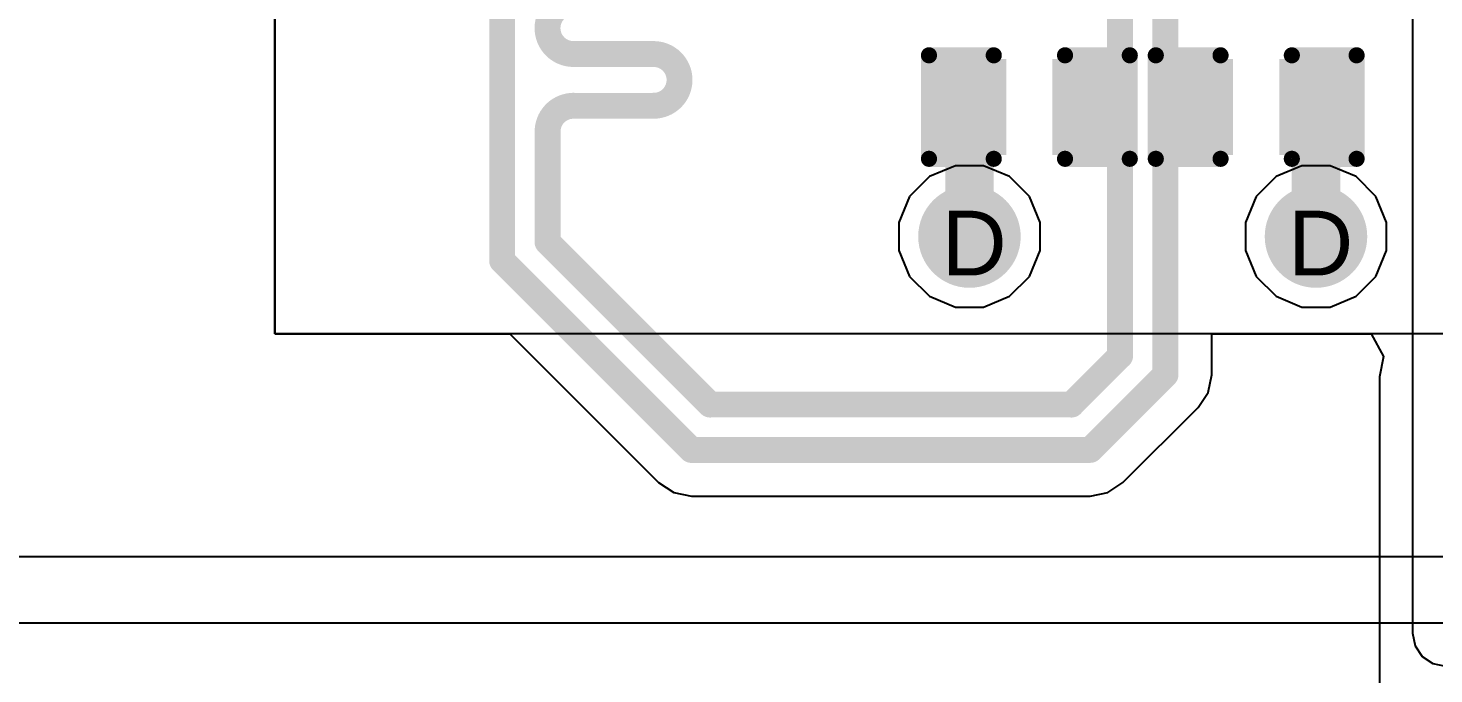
# Model space of a CAD drawing. Header units: inches. Extents: x 0 to 5032, y 0 to 5323.
# Drawn here: x 120.84 to 131.86, y 101.41 to 106.48 of the extents above; entities that cross this region are included whole.
import ezdxf

# ---------------------------------------------------------------- set-up
doc = ezdxf.new("R2010")
doc.units = ezdxf.units.IN
for name, color, linetype in [('Bottom Layer', 5, 'Continuous'), ('Bottom Solder', 6, 'Continuous'), ('Drill Drawing', 1, 'Continuous'), ('Layer 1', 16, 'Continuous'), ('Layer 2', 76, 'Continuous'), ('Top Layer', 1, 'Continuous'), ('Top Overlay', 2, 'Continuous'), ('Top Paste', 8, 'Continuous'), ('Top Solder', 216, 'Continuous'), ('Via Holes', 16, 'Continuous')]:
    doc.layers.add(name, color=color, linetype=linetype)
doc.styles.add('Arial', font='', dxfattribs={"height": 0.2})
doc.styles.get('Arial').set_extended_font_data('Arial')

# ---------------------------------------------------------------- blocks, each defined once
blk = doc.blocks.new('C___0402_214')
at = {"layer": 'Top Layer'}
for points in [[(-0.699, -0.318), (-0.699, 0.318), (-0.241, 0.318), (-0.241, -0.318)], [(0.241, -0.318), (0.241, 0.318), (0.699, 0.318), (0.699, -0.318)]]:
    blk.add_hatch(color=1, dxfattribs=at).paths.add_polyline_path(points)
at = {"layer": 'Top Paste'}
for points in [[(-0.699, -0.318), (-0.699, 0.318), (-0.241, 0.318), (-0.241, -0.318)], [(0.241, -0.318), (0.241, 0.318), (0.699, 0.318), (0.699, -0.318)]]:
    blk.add_hatch(color=8, dxfattribs=at).paths.add_polyline_path(points)
at = {"layer": 'Top Solder'}
for points in [[(-0.758, -0.377), (-0.758, 0.377), (-0.181, 0.377), (-0.181, -0.377)], [(0.181, -0.377), (0.181, 0.377), (0.758, 0.377), (0.758, -0.377)]]:
    blk.add_hatch(color=216, dxfattribs=at).paths.add_polyline_path(points)
at = {"layer": 'Top Overlay'}
for points in [[(-0.787, 0.406, 0.127, 0.127, 0), (-0.279, 0.406, 0.127, 0.127, 0)], [(-0.787, -0.406, 0.127, 0.127, 0), (-0.787, 0.406, 0.127, 0.127, 0)], [(0.279, 0.406, 0.127, 0.127, 0), (0.787, 0.406, 0.127, 0.127, 0)], [(0.787, -0.406, 0.127, 0.127, 0), (0.787, 0.406, 0.127, 0.127, 0)], [(-0.787, -0.406, 0.127, 0.127, 0), (-0.279, -0.406, 0.127, 0.127, 0)], [(0.279, -0.406, 0.127, 0.127, 0), (0.787, -0.406, 0.127, 0.127, 0)]]:
    blk.add_lwpolyline(points, format="xyseb", dxfattribs=at)
for points in [[(-0.819, 0.406, 0.0635, 0.0635, 1), (-0.756, 0.406, 0.0635, 0.0635, 1)], [(-0.819, 0.406, 0.0635, 0.0635, 1), (-0.756, 0.406, 0.0635, 0.0635, 1)], [(-0.311, 0.406, 0.0635, 0.0635, 1), (-0.248, 0.406, 0.0635, 0.0635, 1)], [(0.248, 0.406, 0.0635, 0.0635, 1), (0.311, 0.406, 0.0635, 0.0635, 1)], [(0.756, 0.406, 0.0635, 0.0635, 1), (0.819, 0.406, 0.0635, 0.0635, 1)], [(0.756, 0.406, 0.0635, 0.0635, 1), (0.819, 0.406, 0.0635, 0.0635, 1)], [(-0.819, -0.406, 0.0635, 0.0635, 1), (-0.756, -0.406, 0.0635, 0.0635, 1)], [(-0.819, -0.406, 0.0635, 0.0635, 1), (-0.756, -0.406, 0.0635, 0.0635, 1)], [(-0.311, -0.406, 0.0635, 0.0635, 1), (-0.248, -0.406, 0.0635, 0.0635, 1)], [(0.248, -0.406, 0.0635, 0.0635, 1), (0.311, -0.406, 0.0635, 0.0635, 1)], [(0.756, -0.406, 0.0635, 0.0635, 1), (0.819, -0.406, 0.0635, 0.0635, 1)], [(0.756, -0.406, 0.0635, 0.0635, 1), (0.819, -0.406, 0.0635, 0.0635, 1)]]:
    blk.add_lwpolyline(points, format="xyseb", close=True, dxfattribs=at)
blk = doc.blocks.new('C___0402_216')
at = {"layer": 'Top Layer'}
for points in [[(-0.699, -0.318), (-0.699, 0.318), (-0.241, 0.318), (-0.241, -0.318)], [(0.241, -0.318), (0.241, 0.318), (0.699, 0.318), (0.699, -0.318)]]:
    blk.add_hatch(color=1, dxfattribs=at).paths.add_polyline_path(points)
at = {"layer": 'Top Paste'}
for points in [[(-0.699, -0.318), (-0.699, 0.318), (-0.241, 0.318), (-0.241, -0.318)], [(0.241, -0.318), (0.241, 0.318), (0.699, 0.318), (0.699, -0.318)]]:
    blk.add_hatch(color=8, dxfattribs=at).paths.add_polyline_path(points)
at = {"layer": 'Top Solder'}
for points in [[(-0.758, -0.377), (-0.758, 0.377), (-0.181, 0.377), (-0.181, -0.377)], [(0.181, -0.377), (0.181, 0.377), (0.758, 0.377), (0.758, -0.377)]]:
    blk.add_hatch(color=216, dxfattribs=at).paths.add_polyline_path(points)
at = {"layer": 'Top Overlay'}
for points in [[(-0.279, 0.406, 0.127, 0.127, 0), (-0.787, 0.406, 0.127, 0.127, 0)], [(-0.787, 0.406, 0.127, 0.127, 0), (-0.787, -0.406, 0.127, 0.127, 0)], [(0.787, 0.406, 0.127, 0.127, 0), (0.279, 0.406, 0.127, 0.127, 0)], [(0.787, 0.406, 0.127, 0.127, 0), (0.787, -0.406, 0.127, 0.127, 0)], [(-0.279, -0.406, 0.127, 0.127, 0), (-0.787, -0.406, 0.127, 0.127, 0)], [(0.787, -0.406, 0.127, 0.127, 0), (0.279, -0.406, 0.127, 0.127, 0)]]:
    blk.add_lwpolyline(points, format="xyseb", dxfattribs=at)
for points in [[(-0.819, 0.406, 0.0635, 0.0635, 1), (-0.756, 0.406, 0.0635, 0.0635, 1)], [(-0.819, 0.406, 0.0635, 0.0635, 1), (-0.756, 0.406, 0.0635, 0.0635, 1)], [(-0.311, 0.406, 0.0635, 0.0635, 1), (-0.248, 0.406, 0.0635, 0.0635, 1)], [(0.248, 0.406, 0.0635, 0.0635, 1), (0.311, 0.406, 0.0635, 0.0635, 1)], [(0.756, 0.406, 0.0635, 0.0635, 1), (0.819, 0.406, 0.0635, 0.0635, 1)], [(0.756, 0.406, 0.0635, 0.0635, 1), (0.819, 0.406, 0.0635, 0.0635, 1)], [(-0.819, -0.406, 0.0635, 0.0635, 1), (-0.756, -0.406, 0.0635, 0.0635, 1)], [(-0.819, -0.406, 0.0635, 0.0635, 1), (-0.756, -0.406, 0.0635, 0.0635, 1)], [(-0.311, -0.406, 0.0635, 0.0635, 1), (-0.248, -0.406, 0.0635, 0.0635, 1)], [(0.248, -0.406, 0.0635, 0.0635, 1), (0.311, -0.406, 0.0635, 0.0635, 1)], [(0.756, -0.406, 0.0635, 0.0635, 1), (0.819, -0.406, 0.0635, 0.0635, 1)], [(0.756, -0.406, 0.0635, 0.0635, 1), (0.819, -0.406, 0.0635, 0.0635, 1)]]:
    blk.add_lwpolyline(points, format="xyseb", close=True, dxfattribs=at)

msp = doc.modelspace()

# ---------------------------------------------------------------- hatches: boundary and pattern name
at = {"layer": 'Bottom Layer'}
h = msp.add_hatch(color=5, dxfattribs=at)
edge = h.paths.add_edge_path()
edge.add_arc((128.219, 104.842), 0.3, 0, 360)
h = msp.add_hatch(color=5, dxfattribs=at)
edge = h.paths.add_edge_path()
edge.add_arc((130.937, 104.842), 0.3, 0, 360)
at = {"layer": 'Bottom Solder'}
h = msp.add_hatch(color=6, dxfattribs=at)
edge = h.paths.add_edge_path()
edge.add_arc((128.219, 104.842), 0.402, 0, 360)
h = msp.add_hatch(color=6, dxfattribs=at)
edge = h.paths.add_edge_path()
edge.add_arc((130.937, 104.842), 0.402, 0, 360)
at = {"layer": 'Layer 1'}
h = msp.add_hatch(color=16, dxfattribs=at)
edge = h.paths.add_edge_path()
edge.add_arc((128.219, 104.842), 0.3, 0, 360)
h = msp.add_hatch(color=16, dxfattribs=at)
edge = h.paths.add_edge_path()
edge.add_arc((130.937, 104.842), 0.3, 0, 360)
at = {"layer": 'Layer 2'}
h = msp.add_hatch(color=76, dxfattribs=at)
edge = h.paths.add_edge_path()
edge.add_arc((128.219, 104.842), 0.3, 0, 360)
h = msp.add_hatch(color=76, dxfattribs=at)
edge = h.paths.add_edge_path()
edge.add_arc((130.937, 104.842), 0.3, 0, 360)
at = {"layer": 'Top Layer'}
h = msp.add_hatch(color=1, dxfattribs=at)
edge = h.paths.add_edge_path()
edge.add_arc((128.219, 104.842), 0.3, 0, 360)
h = msp.add_hatch(color=1, dxfattribs=at)
edge = h.paths.add_edge_path()
edge.add_arc((130.937, 104.842), 0.3, 0, 360)
at = {"layer": 'Top Solder'}
h = msp.add_hatch(color=216, dxfattribs=at)
edge = h.paths.add_edge_path()
edge.add_arc((128.219, 104.842), 0.402, 0, 360)
h = msp.add_hatch(color=216, dxfattribs=at)
edge = h.paths.add_edge_path()
edge.add_arc((130.937, 104.842), 0.402, 0, 360)
at = {"layer": 'Via Holes'}
h = msp.add_hatch(color=7, dxfattribs=at)
edge = h.paths.add_edge_path()
edge.add_arc((128.219, 104.842), 0.15, 0, 360)
h = msp.add_hatch(color=7, dxfattribs=at)
edge = h.paths.add_edge_path()
edge.add_arc((130.937, 104.842), 0.15, 0, 360)

# ---------------------------------------------------------------- linework, layer by layer
at = {"layer": 'Bottom Layer'}
for p, q in [((131.694, 107.11), (131.694, 101.73)), ((131.694, 101.73), (131.714, 101.631)), ((131.714, 101.631), (131.77, 101.547)), ((131.77, 101.547), (131.854, 101.491)), ((131.854, 101.491), (131.953, 101.471))]:
    msp.add_line(p, q, dxfattribs=at)
at = {"layer": 'Layer 2'}
for p, q in [((127.905, 105.312), (127.749, 105.156)), ((128.109, 105.396), (127.905, 105.312)), ((128.329, 105.396), (128.109, 105.396)), ((128.533, 105.312), (128.329, 105.396)), ((128.689, 105.156), (128.533, 105.312)), ((130.624, 105.312), (130.468, 105.156)), ((130.827, 105.396), (130.624, 105.312)), ((131.048, 105.396), (130.827, 105.396)), ((131.251, 105.312), (131.048, 105.396)), ((131.407, 105.156), (131.251, 105.312)), ((127.749, 105.156), (127.665, 104.952)), ((128.773, 104.952), (128.689, 105.156)), ((130.468, 105.156), (130.383, 104.952)), ((131.491, 104.952), (131.407, 105.156)), ((127.665, 104.952), (127.665, 104.732)), ((128.773, 104.732), (128.773, 104.952)), ((130.383, 104.952), (130.383, 104.732)), ((131.491, 104.732), (131.491, 104.952)), ((127.665, 104.732), (127.749, 104.528)), ((128.689, 104.528), (128.773, 104.732)), ((130.383, 104.732), (130.468, 104.528)), ((131.407, 104.528), (131.491, 104.732)), ((127.749, 104.528), (127.905, 104.373)), ((128.533, 104.373), (128.689, 104.528)), ((130.468, 104.528), (130.624, 104.373)), ((131.251, 104.373), (131.407, 104.528)), ((127.905, 104.373), (128.109, 104.288)), ((128.329, 104.288), (128.533, 104.373)), ((130.624, 104.373), (130.827, 104.288)), ((131.048, 104.288), (131.251, 104.373)), ((128.109, 104.288), (128.329, 104.288)), ((130.827, 104.288), (131.048, 104.288)), ((132.05, 102.33), (108.465, 102.33)), ((108.465, 101.812), (132.05, 101.812))]:
    msp.add_line(p, q, dxfattribs=at)
at = {"layer": 'Top Layer'}
for p, q in [((122.77, 104.08), (122.77, 130.002)), ((122.77, 114.575), (122.77, 104.08)), ((162.207, 104.08), (122.77, 104.08)), ((122.77, 104.08), (124.613, 104.08)), ((124.613, 104.08), (125.781, 102.912)), ((130.119, 103.758), (130.119, 104.08)), ((130.119, 104.08), (131.371, 104.08)), ((131.371, 104.08), (131.467, 103.902)), ((131.467, 103.902), (131.435, 103.741)), ((130.091, 103.619), (130.119, 103.758)), ((130.119, 103.758), (130.119, 103.758)), ((131.435, 103.741), (131.435, 89.53)), ((130.012, 103.502), (130.091, 103.619)), ((129.423, 102.912), (130.012, 103.502)), ((125.781, 102.912), (125.781, 102.912)), ((125.781, 102.912), (125.899, 102.833)), ((129.305, 102.833), (129.423, 102.912)), ((125.899, 102.833), (126.038, 102.806)), ((126.038, 102.806), (129.166, 102.806)), ((129.166, 102.806), (129.305, 102.833)), ((129.166, 102.806), (129.166, 102.806))]:
    msp.add_line(p, q, dxfattribs=at)
for points in [[(124.554, 104.652, 0.203, 0.203, 0), (124.554, 112.397, 0.203, 0.203, 0)], [(125.113, 106.274, 0.203, 0.203, -1), (125.113, 106.681, 0.203, 0.203, 0)], [(129.4, 106.189, 0.203, 0.203, 0), (129.4, 106.734, 0.203, 0.203, 0)], [(129.756, 106.189, 0.203, 0.203, 0), (129.756, 106.734, 0.203, 0.203, 0)], [(125.113, 106.274, 0.203, 0.203, 0), (125.742, 106.274, 0.203, 0.203, 0)], [(125.742, 106.274, 0.203, 0.203, -1), (125.742, 105.868, 0.203, 0.203, 0)], [(129.159, 105.947, 0.203, 0.203, 0), (129.4, 106.189, 0.203, 0.203, 0)], [(129.756, 106.189, 0.203, 0.203, 0), (129.998, 105.947, 0.203, 0.203, 0)], [(124.91, 105.665, 0.203, 0.203, -0.414214), (125.113, 105.868, 0.203, 0.203, 0)], [(125.113, 105.868, 0.203, 0.203, 0), (125.742, 105.868, 0.203, 0.203, 0)], [(128.219, 104.842, 0.381, 0.381, 0), (128.219, 105.858, 0.381, 0.381, 0)], [(129.159, 105.858, 0.203, 0.203, 0), (129.159, 105.947, 0.203, 0.203, 0)], [(129.998, 105.858, 0.203, 0.203, 0), (129.998, 105.947, 0.203, 0.203, 0)], [(130.937, 104.842, 0.381, 0.381, 0), (130.937, 105.858, 0.381, 0.381, 0)], [(129.159, 105.769, 0.203, 0.203, 0), (129.159, 105.858, 0.203, 0.203, 0)], [(129.159, 105.769, 0.203, 0.203, 0), (129.4, 105.528, 0.203, 0.203, 0)], [(129.756, 105.528, 0.203, 0.203, 0), (129.998, 105.769, 0.203, 0.203, 0)], [(129.998, 105.769, 0.203, 0.203, 0), (129.998, 105.858, 0.203, 0.203, 0)], [(124.91, 105.157, 0.203, 0.203, 0), (124.91, 105.665, 0.203, 0.203, 0)], [(129.4, 103.905, 0.203, 0.203, 0), (129.4, 105.528, 0.203, 0.203, 0)], [(129.756, 103.758, 0.203, 0.203, 0), (129.756, 105.528, 0.203, 0.203, 0)], [(124.91, 104.799, 0.203, 0.203, 0), (124.91, 105.157, 0.203, 0.203, 0)], [(124.91, 104.799, 0.203, 0.203, 0), (126.185, 103.524, 0.203, 0.203, 0)], [(124.554, 104.652, 0.203, 0.203, 0), (126.038, 103.168, 0.203, 0.203, 0)], [(129.019, 103.524, 0.203, 0.203, 0), (129.4, 103.905, 0.203, 0.203, 0)], [(129.166, 103.168, 0.203, 0.203, 0), (129.756, 103.758, 0.203, 0.203, 0)], [(126.185, 103.524, 0.203, 0.203, 0), (129.019, 103.524, 0.203, 0.203, 0)], [(126.038, 103.168, 0.203, 0.203, 0), (129.166, 103.168, 0.203, 0.203, 0)]]:
    msp.add_lwpolyline(points, format="xyseb", dxfattribs=at)
for points in [[(125.062, 106.274, 0.102, 0.102, 1), (125.164, 106.274, 0.102, 0.102, 1)], [(125.062, 106.274, 0.102, 0.102, 1), (125.164, 106.274, 0.102, 0.102, 1)], [(125.691, 106.274, 0.102, 0.102, 1), (125.793, 106.274, 0.102, 0.102, 1)], [(125.691, 106.274, 0.102, 0.102, 1), (125.793, 106.274, 0.102, 0.102, 1)], [(129.35, 106.189, 0.102, 0.102, 1), (129.451, 106.189, 0.102, 0.102, 1)], [(129.35, 106.189, 0.102, 0.102, 1), (129.451, 106.189, 0.102, 0.102, 1)], [(129.705, 106.189, 0.102, 0.102, 1), (129.807, 106.189, 0.102, 0.102, 1)], [(129.705, 106.189, 0.102, 0.102, 1), (129.807, 106.189, 0.102, 0.102, 1)], [(125.062, 105.868, 0.102, 0.102, 1), (125.164, 105.868, 0.102, 0.102, 1)], [(125.062, 105.868, 0.102, 0.102, 1), (125.164, 105.868, 0.102, 0.102, 1)], [(125.691, 105.868, 0.102, 0.102, 1), (125.793, 105.868, 0.102, 0.102, 1)], [(125.691, 105.868, 0.102, 0.102, 1), (125.793, 105.868, 0.102, 0.102, 1)], [(128.124, 105.858, 0.191, 0.191, 1), (128.314, 105.858, 0.191, 0.191, 1)], [(129.108, 105.947, 0.102, 0.102, 1), (129.21, 105.947, 0.102, 0.102, 1)], [(129.108, 105.947, 0.102, 0.102, 1), (129.21, 105.947, 0.102, 0.102, 1)], [(129.947, 105.947, 0.102, 0.102, 1), (130.048, 105.947, 0.102, 0.102, 1)], [(129.947, 105.947, 0.102, 0.102, 1), (130.048, 105.947, 0.102, 0.102, 1)], [(130.842, 105.858, 0.191, 0.191, 1), (131.033, 105.858, 0.191, 0.191, 1)], [(129.108, 105.858, 0.102, 0.102, 1), (129.21, 105.858, 0.102, 0.102, 1)], [(129.108, 105.858, 0.102, 0.102, 1), (129.21, 105.858, 0.102, 0.102, 1)], [(129.108, 105.769, 0.102, 0.102, 1), (129.21, 105.769, 0.102, 0.102, 1)], [(129.108, 105.769, 0.102, 0.102, 1), (129.21, 105.769, 0.102, 0.102, 1)], [(129.947, 105.858, 0.102, 0.102, 1), (130.048, 105.858, 0.102, 0.102, 1)], [(129.947, 105.858, 0.102, 0.102, 1), (130.048, 105.858, 0.102, 0.102, 1)], [(129.947, 105.769, 0.102, 0.102, 1), (130.048, 105.769, 0.102, 0.102, 1)], [(129.947, 105.769, 0.102, 0.102, 1), (130.048, 105.769, 0.102, 0.102, 1)], [(124.859, 105.665, 0.102, 0.102, 1), (124.96, 105.665, 0.102, 0.102, 1)], [(124.859, 105.665, 0.102, 0.102, 1), (124.96, 105.665, 0.102, 0.102, 1)], [(129.35, 105.528, 0.102, 0.102, 1), (129.451, 105.528, 0.102, 0.102, 1)], [(129.35, 105.528, 0.102, 0.102, 1), (129.451, 105.528, 0.102, 0.102, 1)], [(129.705, 105.528, 0.102, 0.102, 1), (129.807, 105.528, 0.102, 0.102, 1)], [(129.705, 105.528, 0.102, 0.102, 1), (129.807, 105.528, 0.102, 0.102, 1)], [(124.859, 105.157, 0.102, 0.102, 1), (124.96, 105.157, 0.102, 0.102, 1)], [(124.859, 105.157, 0.102, 0.102, 1), (124.96, 105.157, 0.102, 0.102, 1)], [(128.124, 104.842, 0.191, 0.191, 1), (128.314, 104.842, 0.191, 0.191, 1)], [(130.842, 104.842, 0.191, 0.191, 1), (131.033, 104.842, 0.191, 0.191, 1)], [(124.859, 104.799, 0.102, 0.102, 1), (124.96, 104.799, 0.102, 0.102, 1)], [(124.859, 104.799, 0.102, 0.102, 1), (124.96, 104.799, 0.102, 0.102, 1)], [(124.503, 104.652, 0.102, 0.102, 1), (124.605, 104.652, 0.102, 0.102, 1)], [(124.503, 104.652, 0.102, 0.102, 1), (124.605, 104.652, 0.102, 0.102, 1)], [(129.35, 103.905, 0.102, 0.102, 1), (129.451, 103.905, 0.102, 0.102, 1)], [(129.35, 103.905, 0.102, 0.102, 1), (129.451, 103.905, 0.102, 0.102, 1)], [(129.705, 103.758, 0.102, 0.102, 1), (129.807, 103.758, 0.102, 0.102, 1)], [(129.705, 103.758, 0.102, 0.102, 1), (129.807, 103.758, 0.102, 0.102, 1)], [(126.134, 103.524, 0.102, 0.102, 1), (126.236, 103.524, 0.102, 0.102, 1)], [(126.134, 103.524, 0.102, 0.102, 1), (126.236, 103.524, 0.102, 0.102, 1)], [(128.968, 103.524, 0.102, 0.102, 1), (129.07, 103.524, 0.102, 0.102, 1)], [(128.968, 103.524, 0.102, 0.102, 1), (129.07, 103.524, 0.102, 0.102, 1)], [(125.987, 103.168, 0.102, 0.102, 1), (126.089, 103.168, 0.102, 0.102, 1)], [(125.987, 103.168, 0.102, 0.102, 1), (126.089, 103.168, 0.102, 0.102, 1)], [(129.116, 103.168, 0.102, 0.102, 1), (129.217, 103.168, 0.102, 0.102, 1)], [(129.116, 103.168, 0.102, 0.102, 1), (129.217, 103.168, 0.102, 0.102, 1)]]:
    msp.add_lwpolyline(points, format="xyseb", close=True, dxfattribs=at)

# ---------------------------------------------------------------- block references
msp.add_blockref('C___0402_214', (128.689, 105.858))
at = {"rotation": 180}
msp.add_blockref('C___0402_216', (130.468, 105.858), dxfattribs=at)

# ---------------------------------------------------------------- texts
at = {"layer": 'Drill Drawing', "style": 'Arial'}
for p in [(127.999, 104.537), (130.717, 104.537)]:
    msp.add_text('D', height=0.508, dxfattribs=at).set_placement(p)

doc.saveas('drawing.dxf')
